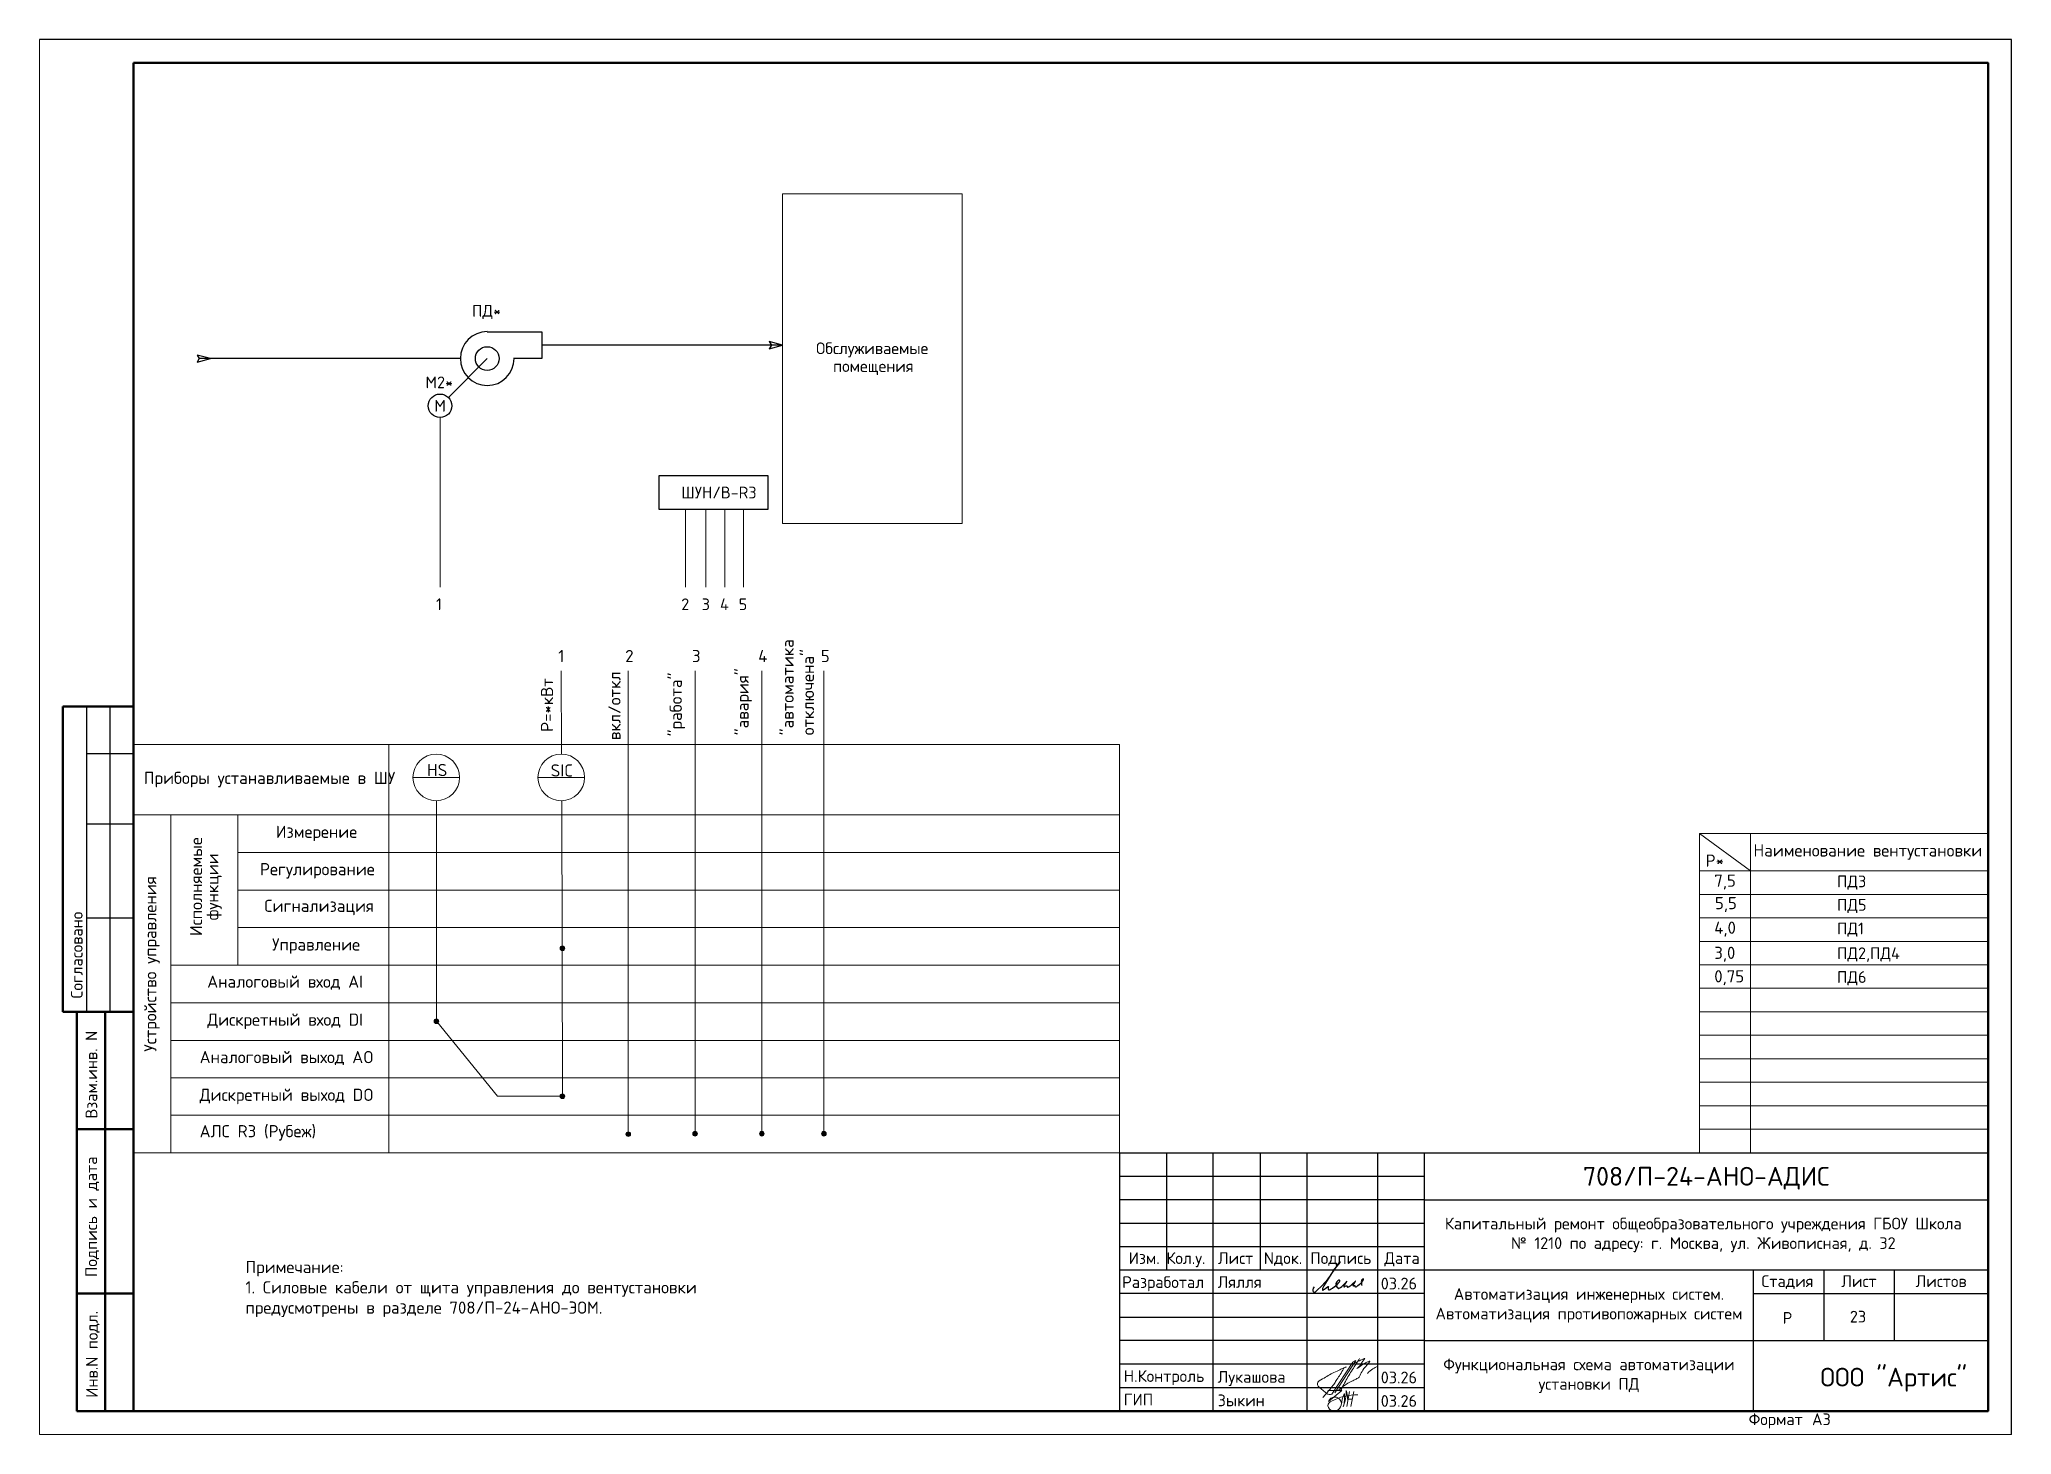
# Paper-space layout '1 (22)' of a CAD drawing. Header units: millimetres. Extents: x 6195 to 6615, y 883 to 1180.
# The model-space entities are those that its viewports show. They can reach past a viewport. Long polylines and large blocks are cut down to what shows.
import ezdxf
from ezdxf.enums import TextEntityAlignment as Align

# ---------------------------------------------------------------- set-up
doc = ezdxf.new("R2010")
doc.units = ezdxf.units.MM
for name, color, linetype in [('PDF _!Формат листа', 7, 'Continuous'), ('PDF _АК датчики ф.сх', 7, 'Continuous'), ('PDF _АК схема воздуховоды', 7, 'Continuous'), ('PDF _Текст', 7, 'Continuous'), ('PDF _ЭОМ_Текст', 7, 'Continuous'), ('Основная', 7, 'Continuous'), ('СОТ', 7, 'Continuous'), ('Штампы', 7, 'Continuous')]:
    doc.layers.add(name, color=color, linetype=linetype)
for name, color, linetype, lineweight in [('АР_текст', 250, 'Continuous', 40), ('Основная сплош', 7, 'Continuous', 30), ('Текст', 7, 'Continuous', 30)]:
    doc.layers.add(name, color=color, linetype=linetype, lineweight=lineweight)
doc.layers.add('ОФ_подписи', color=5, linetype='Continuous', lineweight=13, true_color=0x0000ff)
doc.layers.add('Подписи', color=5, linetype='Continuous', lineweight=18, true_color=0x0000ff)
doc.styles.add('ICOCPEUR', font='isocpeur.ttf', dxfattribs={"height": 250})
doc.styles.add('PDF ISOCPEUR', font='isocpeur.ttf')
doc.styles.add('RubezhCAD', font='isocpeur.ttf')
doc.styles.add('TIMES', font='times.ttf')
doc.styles.add('XREF1$0$Standard', font='isocpeur.ttf')

# ---------------------------------------------------------------- blocks, each defined once
blk = doc.blocks.new('П_Зыкин')
at = {"layer": 'ОФ_подписи', "color": 152, "ltscale": 100, "true_color": 0x0061c2, "transparency": 33554687}
for p, q in [((142, 249), (62, -174)), ((102, 37), (218, 37)), ((258, 249), (178, -174))]:
    blk.add_line(p, q, dxfattribs=at)
blk.add_lwpolyline([(-462, 273), (-74, 273), (-446, -30)], dxfattribs=at)
for centre, radius, start, end in [((-271, -94), 186, 314.2393, 159.9348), ((345, -1372), 1523, 88.8758, 117.8788), ((1109, -252), 1204, 158.7593, 174.231), ((-1024, 224), 1068, 337.8144, 2.8859), ((-849, 72), 852, 342.8308, 7.4815), ((-9, 182), 4.48, 8.9691, 155.6551), ((-643, 22), 732, 344.4555, 20.462), ((-318, -169), 151, 108.7568, 173.4251), ((-287, -115), 185, 191.5358, 322.3512)]:
    blk.add_arc(centre, radius, start, end, dxfattribs=at)
blk = doc.blocks.new('П_Лукашова')
at = {"layer": 'ОФ_подписи', "color": 152, "true_color": 0x0061c2}
for p, q in [((221, 339), (-221, -339)), ((286, 371), (-156, -307)), ((283, 370), (218, 338))]:
    blk.add_line(p, q, dxfattribs=at)
for points in [[(221, 301), (344, 360), (434, 401), (475, 416), (464, 395), (420, 336), (342, 232), (310, 203), (337, 221), (420, 283), (490, 322), (558, 352), (576, 358), (491, 240), (403, 113), (374, 49), (360, 20)], [(-221, -339), (-276, -344), (-368, -289), (-446, -221), (-505, -166), (-522, -116), (-412, -16), (-295, 56), (-173, 120), (-49, 179), (33, 216), (87, 237), (52, 221), (11, 167), (-59, 51), (-126, -52), (-177, -132), (-256, -231), (-409, -409)], [(360, 20), (294, -18), (203, -65), (91, -124), (-73, -248)], [(366, 415), (236, 213), (85, -37), (-50, -300)], [(530, 102), (646, 199), (748, 254)]]:
    blk.add_spline(points, degree=3, dxfattribs=at)
blk = doc.blocks.new('A$C11203D1A')
at = {"layer": 'Подписи', "lineweight": 25}
blk.add_lwpolyline([(0.24, 1.11), (0.09, 0.86), (0, 0.47), (0.01, 0.27), (0.06, 0.09), (0.17, 0.01), (0.33, 0), (0.53, 0.07), (0.73, 0.22), (0.94, 0.41), (1.81, 1.26), (2.64, 2.1), (3.19, 2.76), (3.8, 3.63), (4.42, 4.6), (5, 5.4), (5.39, 5.96), (5.72, 6.46), (5.82, 6.46), (5.73, 6.31), (4.71, 5.11), (3.82, 3.76), (2.71, 1.9), (2.36, 1.31), (2.15, 0.93), (2.05, 0.72), (2.04, 0.6), (2.04, 0.49), (2.07, 0.44), (2.13, 0.41), (2.22, 0.43), (2.34, 0.53), (2.48, 0.65), (2.83, 0.93), (3.1, 1.12), (3.23, 1.19), (3.28, 1.19), (3.29, 1.16), (3.26, 1.06), (3.23, 0.9), (3.22, 0.77), (3.24, 0.65), (3.26, 0.58), (3.34, 0.52), (3.42, 0.48), (3.54, 0.51), (3.66, 0.56), (3.92, 0.66), (4.17, 0.85), (4.57, 1.16), (4.82, 1.36), (5, 1.53), (5.18, 1.68), (5.48, 1.96), (5.64, 2.15), (5.74, 2.33), (5.75, 2.44), (5.75, 2.53), (5.69, 2.57), (5.6, 2.58), (5.49, 2.54), (5.33, 2.4), (5.12, 2.18), (4.99, 1.99), (4.9, 1.86), (4.85, 1.74), (4.87, 1.66), (4.92, 1.62), (5.03, 1.65), (5.11, 1.72), (5.21, 1.79), (5.24, 1.81), (5.28, 1.82), (5.31, 1.82), (5.32, 1.79), (5.26, 1.69), (5.19, 1.61), (5.11, 1.47), (5.03, 1.34), (4.98, 1.25), (4.97, 1.17), (4.97, 1.09), (5.01, 1.05), (5.05, 1.06), (5.1, 1.11), (5.14, 1.13), (5.2, 1.13), (5.23, 1.07), (5.27, 0.94), (5.32, 0.85), (5.35, 0.8), (5.43, 0.77), (5.52, 0.78), (5.61, 0.84), (5.88, 1), (6.13, 1.19), (6.42, 1.46), (6.68, 1.7), (6.94, 1.94), (7.06, 2.08), (7.22, 2.28), (7.23, 2.3), (7.23, 2.31), (7.2, 2.31), (7.18, 2.28), (7.15, 2.24), (6.76, 1.63), (6.67, 1.45), (6.59, 1.3), (6.56, 1.22), (6.56, 1.16), (6.57, 1.11), (6.6, 1.08), (6.65, 1.1), (6.7, 1.13), (6.79, 1.19), (6.88, 1.26), (6.99, 1.31), (7.07, 1.35), (7.18, 1.36), (7.23, 1.33), (7.27, 1.28), (7.28, 1.18), (7.28, 1.12), (7.3, 1.08), (7.34, 1.04), (7.38, 1.02), (7.45, 1.01), (7.52, 1.04), (7.6, 1.09), (7.73, 1.19), (7.93, 1.34), (8.13, 1.48), (8.36, 1.7), (8.65, 1.95), (8.78, 2.07), (8.9, 2.16), (8.98, 2.23), (9.03, 2.27), (9.04, 2.29), (9.02, 2.3), (8.99, 2.29), (8.97, 2.25), (8.92, 2.16), (8.7, 1.81), (8.57, 1.61), (8.52, 1.53), (8.51, 1.43), (8.53, 1.37), (8.56, 1.33), (8.6, 1.33), (8.66, 1.35), (8.72, 1.39), (8.76, 1.41), (8.86, 1.4), (8.93, 1.37), (8.94, 1.31), (8.96, 1.22), (8.98, 1.14), (9.02, 1.1), (9.08, 1.07), (9.17, 1.1), (9.24, 1.14), (9.33, 1.2), (9.56, 1.37), (9.86, 1.59), (10.18, 1.87), (10.41, 2.09), (10.57, 2.29), (10.72, 2.51), (10.76, 2.62), (10.77, 2.7), (10.75, 2.75), (10.68, 2.79), (10.58, 2.76), (10.5, 2.69), (10.38, 2.54), (10.32, 2.41), (10.31, 2.25), (10.32, 2.09), (10.33, 1.85), (10.35, 1.7), (10.37, 1.58), (10.4, 1.47), (10.47, 1.37)], dxfattribs=at)
blk = doc.blocks.new('Штамп')
at = {"layer": 'Основная'}
for p, q in [((-18500, 5000), (-12000, 5000)), ((-12000, 4500), (-18500, 4500)), ((-18500, 4000), (-12000, 4000)), ((-12000, 2500), (-18500, 2500)), ((-18500, 2000), (-12000, 2000)), ((-12000, 1500), (-18500, 1500)), ((-12000, 1000), (-18500, 1000)), ((-18500, 500), (-12000, 500))]:
    blk.add_line(p, q, dxfattribs=at)
at = {"layer": 'Основная сплош'}
for p, q in [((-18500, 5500), (0, 5500)), ((-18500, 5500), (-18500, 0)), ((-17500, 5500), (-17500, 3000)), ((-16500, 0), (-16500, 5500)), ((-15500, 5500), (-15500, 3000)), ((-14500, 0), (-14500, 5500)), ((-13000, 5500), (-13000, 0)), ((-12000, 0), (-12000, 5500)), ((-12000, 4500), (0, 4500)), ((-18500, 3500), (-12000, 3500)), ((0, 3000), (-18500, 3000)), ((-5000, 3000), (-5000, 0)), ((-3500, 3000), (-3500, 1500)), ((-2000, 3000), (-2000, 1500)), ((-5000, 2500), (0, 2500)), ((-12000, 1500), (0, 1500))]:
    blk.add_line(p, q, dxfattribs=at)
at = {"transparency": 33554687, "xscale": 100, "yscale": 100, "zscale": 100}
blk.add_blockref('A$C11203D1A', (-14379, 2533), dxfattribs=at)
at = {"layer": 'ОФ_подписи', "color": 5}
for name, p, xscale, yscale, zscale in [('П_Лукашова', (-13755, 700), 1.010226427429054, 1.010226427429054, 1.010226427429054), ('П_Зыкин', (-13706, 228), 0.7621923841183493, 0.7621923841183493, 0.7621923841183493)]:
    blk.add_blockref(name, p, dxfattribs=dict(at, xscale=xscale, yscale=yscale, zscale=zscale))
at = {"transparency": 33554687, "insert": (-8500, 2250), "char_height": 250, "width": 7000, "attachment_point": 5, "style": 'PDF ISOCPEUR'}
blk.add_mtext('Автоматизация инженерных систем. Автоматизация противопожарных систем', dxfattribs=at)
at = {"layer": 'АР_текст', "color": 7, "transparency": 33554687, "insert": (-2009, 668), "char_height": 400, "width": 7750, "attachment_point": 5, "style": 'RubezhCAD'}
blk.add_mtext('{\\C0;ООО "Артис"}', dxfattribs=at)
at = {"layer": 'Текст', "color": 0, "style": 'RubezhCAD'}
blk.add_text('708/П-24-АНО-АДИС', height=400, dxfattribs=at).set_placement((-6000, 4798), align=Align.CENTER)
at = {"layer": 'Текст', "linetype": 'Continuous', "style": 'RubezhCAD'}
for s, p in [('Изм.', (-18302, 3131)), ('Кол.у.', (-17500, 3131)), ('Лист', (-16402, 3131)), ('Nдок.', (-15424, 3131)), ('Подпись', (-14434, 3131)), ('Дата', (-12857, 3131))]:
    blk.add_text(s, height=250, dxfattribs=at).set_placement(p)
at = {"layer": 'Текст', "style": 'ICOCPEUR'}
for s, p in [('Разработал', (-18441, 2620)), ('Лялля', (-16408, 2622)), ('03.26', (-12934, 2590)), ('Н.Контроль', (-18407, 620)), ('Лукашова', (-16408, 602)), ('03.26', (-12934, 590)), ('ГИП', (-18407, 120)), ('Зыкин', (-16408, 102)), ('03.26', (-12934, 90))]:
    blk.add_text(s, height=250, dxfattribs=at).set_placement(p)
at = {"layer": 'Текст', "color": 7, "linetype": 'Continuous', "style": 'RubezhCAD'}
for s, p in [('Стадия', (-4273, 2640)), ('Лист', (-2750, 2640)), ('Листов', (-1000, 2640))]:
    blk.add_text(s, height=250, dxfattribs=at).set_placement(p, align=Align.CENTER)
at = {"layer": 'Текст', "color": 7, "style": 'RubezhCAD'}
blk.add_text('Р', height=250, dxfattribs=at).set_placement((-4273, 1857), align=Align.CENTER)
at = {"layer": 'Текст', "ltscale": 100, "insert": (-6063, 3750), "char_height": 250, "attachment_point": 5, "style": 'RubezhCAD'}
blk.add_mtext_dynamic_manual_height_columns('\\pi-3.125;Капитальный ремонт общеобразовательного учреждения ГБОУ Школа{\\H1.25x; }\\P№ 1210 по адресу: г. Москва, ул. Живописная, д. 32{\\H1.21604x; }\\P', width=11832.53, gutter_width=1250, heights=[1893], dxfattribs=at)
at = {"layer": 'Текст', "ltscale": 100, "style": 'RubezhCAD'}
blk.add_attdef('ЛИСТОВ', text='', height=250, dxfattribs=at).set_placement((-1000, 1857), align=Align.CENTER)
at = {"layer": 'Текст', "ltscale": 100, "style": 'TIMES'}
blk.add_attdef('НАЗВАНИЕ', text='', height=250, dxfattribs=at).set_placement((-8500, 750), align=Align.MIDDLE_CENTER)
blk = doc.blocks.new('*U8')
at = {"lineweight": 50}
for p, q in [((5, 155), (20, 155)), ((5, 155), (5, 90)), ((5, 90), (20, 90)), ((8, 5), (8, 90)), ((14, 5), (14, 90)), ((8, 65), (20, 65)), ((8, 30), (20, 30)), ((8, 5), (20, 5))]:
    blk.add_line(p, q, dxfattribs=at)
for p, q in [((10, 155), (10, 90)), ((15, 155), (15, 90)), ((10, 145), (20, 145)), ((10, 130), (20, 130)), ((10, 110), (20, 110))]:
    blk.add_line(p, q)
blk.add_lwpolyline([(0, 0), (420, 0), (420, 297), (0, 297)], close=True)
blk.add_lwpolyline([(20, 292), (415, 292), (415, 5), (20, 5)], close=True, dxfattribs=at)
at = {"style": 'XREF1$0$Standard'}
for s, p in [('Согласовано', (7.95, 102.07)), ('Взам.инв. N', (11.07, 76.61)), ('Подпись и дата', (11.04, 46.36)), ('Инв.N подл.', (11.17, 17.07))]:
    blk.add_text(s, height=2.5, rotation=90, dxfattribs=at).set_placement(p, align=Align.MIDDLE_CENTER)
blk.add_text('Формат', height=2.5, dxfattribs=at).set_placement((364.02, 2))
blk.add_text('А3', height=2.5, dxfattribs=at).set_placement((381.51, 2), align=Align.RIGHT)
for tag, p in [('СОГЛАСОВАНО_ДАТА2', (14.37, 145.56)), ('СОГЛАСОВАНО_ДАТА3', (19.37, 145.56)), ('СОГЛАСОВАНО_ФАМИЛИЯ2', (14.37, 110.56)), ('СОГЛАСОВАНО_ФАМИЛИЯ3', (19.37, 110.56)), ('СОГЛАСОВАНО_ДОЛЖНОСТЬ2', (14.37, 90.56)), ('СОГЛАСОВАНО_ДОЛЖНОСТЬ3', (19.37, 90.56))]:
    blk.add_attdef(tag, p, '', height=2.5, rotation=90, dxfattribs=at)
for tag, p in [('ВЗАМ_ИНВ_НОМЕР', (19.37, 77.5)), ('ИНВ_N_ПОДЛ', (19.37, 17.5))]:
    blk.add_attdef(tag, text='', height=2.5, rotation=90, dxfattribs=at).set_placement(p, align=Align.CENTER)
blk.add_attdef('ИНВ_ДАТА', text='', height=2.5, rotation=90, dxfattribs=at).set_placement((19.37, 63.83), align=Align.RIGHT)

msp = doc.modelspace()

# ---------------------------------------------------------------- hatches: boundary and pattern name
at = {"layer": 'PDF _!Формат листа', "transparency": 33554559}
msp.add_hatch(color=256, dxfattribs=at).paths.add_polyline_path([(801676, 56279.9), (801676, 56268), (801678.1, 56267.2), (801684.5, 56269.4), (801688.7, 56273.6), (801688.7, 56279.9)])

# ---------------------------------------------------------------- linework, layer by layer
at = {"layer": 'PDF _АК датчики ф.сх', "lineweight": 30}
msp.add_lwpolyline([(811214, 49485.2), (810386.4, 48655.5)], dxfattribs=at)
msp.add_lwpolyline([(814877.4, 47000.2), (817186.7, 47000.2), (817186.7, 46269.9), (814877.4, 46269.9)], close=True, dxfattribs=at)
msp.add_circle((810207.5, 48480.8), 250.8, dxfattribs=at)
at = {"layer": 'PDF _АК схема воздуховоды', "lineweight": 30}
for points in [[(811214, 50056.7), (812374, 50056.7), (812374, 49485.2), (811772.9, 49485.2)], [(817505, 49771), (812386.7, 49771)], [(810642.5, 49485.2), (805077.6, 49485.2)]]:
    msp.add_lwpolyline(points, dxfattribs=at)
for points in [[(805318.9, 49485.2), (805033.2, 49561.4), (805077.6, 49485.2), (805033.2, 49406.9)], [(817505, 49771), (817219.2, 49849.3), (817263.7, 49771), (817219.2, 49692.7)]]:
    msp.add_lwpolyline(points, close=True, dxfattribs=at)
msp.add_circle((811213, 49486.3), 253, dxfattribs=at)
msp.add_arc((811213, 49486.3), 572.6, 90, 0, dxfattribs=at)
at = {"layer": 'PDF _ЭОМ_Текст', "lineweight": 20}
for p, q in [((824676.5, 41268.7), (803676.3, 41268.7)), ((803676.3, 41268.7), (803676.3, 33375.4)), ((824676.5, 32579.5), (824676.5, 41268.7)), ((804474.3, 33375.4), (824676.5, 33375.4))]:
    msp.add_line(p, q, dxfattribs=at)
for points in [[(817505, 52990.5), (821325.7, 52990.5), (821325.7, 45977.8), (817505, 45977.8)], [(843176.8, 32578.8), (843176.8, 39375.7), (837029.8, 39375.7), (837029.8, 32578.8)]]:
    msp.add_lwpolyline(points, close=True, dxfattribs=at)
for points in [[(810208.6, 48230), (810208.6, 44620.9)], [(815434.2, 46269.9), (815434.2, 44620.9)], [(815870, 46269.9), (815870, 44620.9)], [(816271.1, 46269.9), (816271.1, 44620.9)], [(816670.1, 46269.9), (816670.1, 44620.9)], [(812795.8, 41065.5), (812791, 42835.1)], [(814216.6, 32974.1), (814217.7, 42835.1)], [(815639.1, 32983.6), (815640.1, 42835.1)], [(817061.5, 32983.6), (817062.6, 42835.1)], [(818382.4, 32983.6), (818383.4, 42835.1)], [(809120.6, 41268.7), (809120.6, 32579.5)], [(809632.8, 40568.1), (810623.5, 40568.1)], [(812295.7, 40568.1), (813286.3, 40568.1)], [(810132.4, 40074.9), (810132.4, 35377.8), (811432.1, 33781.8), (811431, 33782.9)], [(812815.4, 33782.9), (812798.4, 40072.9)], [(803676.3, 39770.1), (824676.5, 39770.1)], [(804474.3, 39770.1), (804474.3, 32579.5)], [(805901, 39770.1), (805901, 36569.6)], [(837029.8, 39375.7), (838115.7, 38579.8)], [(824676.5, 38974.2), (805901, 38974.2)], [(837029.8, 38579.8), (843176.8, 38579.8)], [(824676.5, 38169.8), (805901, 38169.8)], [(824676.5, 37373.9), (805901, 37373.9)], [(804474.3, 36569.6), (824676.5, 36569.6)], [(804474.3, 35773.7), (824676.5, 35773.7)], [(837029.8, 36079.9), (843176.8, 36079.9)], [(837029.8, 35578.2), (843176.8, 35578.2)], [(804474.3, 34967.2), (824676.5, 34967.2)], [(837029.8, 35078.7), (843176.8, 35078.7)], [(837029.8, 34579.1), (843176.8, 34579.1)], [(804474.3, 34171.3), (824676.5, 34171.3)], [(837029.8, 34079.6), (843176.8, 34079.6)], [(811431, 33782.9), (812815.4, 33782.9)], [(837029.8, 33577.9), (843176.8, 33577.9)], [(837029.8, 33078.4), (843176.8, 33078.4)], [(803676.3, 32579.5), (824676.5, 32579.5)]]:
    msp.add_lwpolyline(points, dxfattribs=at)
at = {"layer": 'PDF _ЭОМ_Текст', "color": 0, "lineweight": 20}
for points in [[(838115.7, 39375.7), (838115.7, 32578.8)], [(837029.8, 38078.1), (843176.8, 38078.1)], [(837029.8, 37578.6), (843176.8, 37578.6)], [(837029.8, 37079), (843176.8, 37079)], [(837029.8, 36579.4), (843176.8, 36579.4)]]:
    msp.add_lwpolyline(points, dxfattribs=at)
at = {"layer": 'PDF _ЭОМ_Текст', "lineweight": 20}
for centre, radius in [((810127.1, 40569.2), 496.4), ((812790, 40569.2), 496.4), ((812815.4, 36931.9), 49.7), ((810131.3, 35376.8), 49.7), ((812815.4, 33782.9), 49.7), ((814216.6, 32974.1), 49.7), ((815639.1, 32983.6), 49.7), ((817061.5, 32983.6), 49.7), ((818382.4, 32983.6), 49.7)]:
    msp.add_circle(centre, radius, dxfattribs=at)
at = {"layer": 'PDF _ЭОМ_Текст', "transparency": 33554559}
for points in [[(812778.3, 36964.7), (812858.8, 36958.4), (812774.1, 36958.4)], [(812786.8, 36971.1), (812852.4, 36964.7), (812778.3, 36964.7)], [(812852.4, 36964.7), (812778.3, 36964.7), (812858.8, 36958.4)], [(812793.1, 36975.3), (812846, 36971.1), (812786.8, 36971.1)], [(812846, 36971.1), (812786.8, 36971.1), (812852.4, 36964.7)], [(812801.6, 36979.5), (812837.6, 36975.3), (812793.1, 36975.3)], [(812837.6, 36975.3), (812793.1, 36975.3), (812846, 36971.1)], [(812812.2, 36981.6), (812829.1, 36979.5), (812801.6, 36979.5)], [(812829.1, 36979.5), (812801.6, 36979.5), (812837.6, 36975.3)], [(812820.6, 36981.6), (812812.2, 36981.6), (812829.1, 36979.5)], [(812767.7, 36941.4), (812867.2, 36930.8), (812765.6, 36930.8)], [(812867.2, 36930.8), (812765.6, 36930.8), (812865.1, 36922.4)], [(812765.6, 36930.8), (812865.1, 36922.4), (812767.7, 36922.4)], [(812769.8, 36949.9), (812865.1, 36941.4), (812767.7, 36941.4)], [(812865.1, 36941.4), (812767.7, 36941.4), (812867.2, 36930.8)], [(812865.1, 36922.4), (812767.7, 36922.4), (812863, 36913.9)], [(812767.7, 36922.4), (812863, 36913.9), (812769.8, 36913.9)], [(812774.1, 36958.4), (812863, 36949.9), (812769.8, 36949.9)], [(812863, 36949.9), (812769.8, 36949.9), (812865.1, 36941.4)], [(812863, 36913.9), (812769.8, 36913.9), (812858.8, 36905.4)], [(812769.8, 36913.9), (812858.8, 36905.4), (812774.1, 36905.4)], [(812858.8, 36958.4), (812774.1, 36958.4), (812863, 36949.9)], [(812858.8, 36905.4), (812774.1, 36905.4), (812852.4, 36897)], [(812774.1, 36905.4), (812852.4, 36897), (812778.3, 36897)], [(812852.4, 36897), (812778.3, 36897), (812846, 36890.6)], [(812778.3, 36897), (812846, 36890.6), (812786.8, 36890.6)], [(812846, 36890.6), (812786.8, 36890.6), (812837.6, 36886.4)], [(812786.8, 36890.6), (812837.6, 36886.4), (812793.1, 36886.4)], [(812837.6, 36886.4), (812793.1, 36886.4), (812829.1, 36882.2)], [(812793.1, 36886.4), (812829.1, 36882.2), (812801.6, 36882.2)], [(812829.1, 36882.2), (812801.6, 36882.2), (812820.6, 36882.2)], [(812801.6, 36882.2), (812820.6, 36882.2), (812812.2, 36882.2)], [(810085.8, 35392.7), (810181.1, 35384.2), (810081.6, 35384.2)], [(810181.1, 35384.2), (810081.6, 35384.2), (810181.1, 35375.7)], [(810081.6, 35384.2), (810181.1, 35375.7), (810081.6, 35375.7)], [(810181.1, 35375.7), (810081.6, 35375.7), (810181.1, 35365.1)], [(810081.6, 35375.7), (810181.1, 35365.1), (810081.6, 35365.1)], [(810181.1, 35365.1), (810081.6, 35365.1), (810179, 35356.7)], [(810081.6, 35365.1), (810179, 35356.7), (810085.8, 35356.7)], [(810090.1, 35401.1), (810179, 35392.7), (810085.8, 35392.7)], [(810179, 35392.7), (810085.8, 35392.7), (810181.1, 35384.2)], [(810179, 35356.7), (810085.8, 35356.7), (810174.7, 35348.2)], [(810085.8, 35356.7), (810174.7, 35348.2), (810090.1, 35348.2)], [(810094.3, 35407.5), (810174.7, 35401.1), (810090.1, 35401.1)], [(810174.7, 35401.1), (810090.1, 35401.1), (810179, 35392.7)], [(810174.7, 35348.2), (810090.1, 35348.2), (810168.4, 35341.9)], [(810090.1, 35348.2), (810168.4, 35341.9), (810094.3, 35341.9)], [(810100.6, 35413.8), (810168.4, 35407.5), (810094.3, 35407.5)], [(810168.4, 35407.5), (810094.3, 35407.5), (810174.7, 35401.1)], [(810168.4, 35341.9), (810094.3, 35341.9), (810162, 35335.5)], [(810094.3, 35341.9), (810162, 35335.5), (810100.6, 35335.5)], [(810109.1, 35420.2), (810162, 35413.8), (810100.6, 35413.8)], [(810162, 35413.8), (810100.6, 35413.8), (810168.4, 35407.5)], [(810162, 35335.5), (810100.6, 35335.5), (810153.6, 35329.2)], [(810100.6, 35335.5), (810153.6, 35329.2), (810109.1, 35329.2)], [(810117.6, 35422.3), (810153.6, 35420.2), (810109.1, 35420.2)], [(810153.6, 35420.2), (810109.1, 35420.2), (810162, 35413.8)], [(810153.6, 35329.2), (810109.1, 35329.2), (810145.1, 35327)], [(810109.1, 35329.2), (810145.1, 35327), (810117.6, 35327)], [(810128.2, 35424.4), (810145.1, 35422.3), (810117.6, 35422.3)], [(810145.1, 35422.3), (810117.6, 35422.3), (810153.6, 35420.2)], [(810145.1, 35327), (810117.6, 35327), (810136.6, 35324.9)], [(810117.6, 35327), (810136.6, 35324.9), (810128.2, 35324.9)], [(810136.6, 35424.4), (810128.2, 35424.4), (810145.1, 35422.3)], [(812767.7, 33792.4), (812865.1, 33781.8), (812765.6, 33781.8)], [(812865.1, 33781.8), (812765.6, 33781.8), (812865.1, 33773.4)], [(812765.6, 33781.8), (812865.1, 33773.4), (812767.7, 33773.4)], [(812769.8, 33800.9), (812865.1, 33792.4), (812767.7, 33792.4)], [(812865.1, 33792.4), (812767.7, 33792.4), (812865.1, 33781.8)], [(812865.1, 33773.4), (812767.7, 33773.4), (812863, 33764.9)], [(812767.7, 33773.4), (812863, 33764.9), (812769.8, 33764.9)], [(812774.1, 33809.3), (812863, 33800.9), (812769.8, 33800.9)], [(812863, 33800.9), (812769.8, 33800.9), (812865.1, 33792.4)], [(812863, 33764.9), (812769.8, 33764.9), (812858.8, 33756.4)], [(812769.8, 33764.9), (812858.8, 33756.4), (812774.1, 33756.4)], [(812778.3, 33815.7), (812858.8, 33809.3), (812774.1, 33809.3)], [(812858.8, 33809.3), (812774.1, 33809.3), (812863, 33800.9)], [(812858.8, 33756.4), (812774.1, 33756.4), (812852.4, 33748)], [(812774.1, 33756.4), (812852.4, 33748), (812778.3, 33748)], [(812786.8, 33822), (812852.4, 33815.7), (812778.3, 33815.7)], [(812852.4, 33815.7), (812778.3, 33815.7), (812858.8, 33809.3)], [(812852.4, 33748), (812778.3, 33748), (812846, 33741.6)], [(812778.3, 33748), (812846, 33741.6), (812786.8, 33741.6)], [(812793.1, 33826.3), (812846, 33822), (812786.8, 33822)], [(812846, 33822), (812786.8, 33822), (812852.4, 33815.7)], [(812846, 33741.6), (812786.8, 33741.6), (812837.6, 33737.4)], [(812786.8, 33741.6), (812837.6, 33737.4), (812793.1, 33737.4)], [(812801.6, 33830.5), (812837.6, 33826.3), (812793.1, 33826.3)], [(812837.6, 33826.3), (812793.1, 33826.3), (812846, 33822)], [(812837.6, 33737.4), (812793.1, 33737.4), (812829.1, 33733.1)], [(812793.1, 33737.4), (812829.1, 33733.1), (812801.6, 33733.1)], [(812812.2, 33832.6), (812829.1, 33830.5), (812801.6, 33830.5)], [(812829.1, 33830.5), (812801.6, 33830.5), (812837.6, 33826.3)], [(812829.1, 33733.1), (812801.6, 33733.1), (812820.6, 33733.1)], [(812801.6, 33733.1), (812820.6, 33733.1), (812812.2, 33733.1)], [(812820.6, 33832.6), (812812.2, 33832.6), (812829.1, 33830.5)], [(814169, 32981.5), (814266.4, 32973), (814166.9, 32973)], [(814266.4, 32973), (814166.9, 32973), (814266.4, 32962.4)], [(814166.9, 32973), (814266.4, 32962.4), (814169, 32962.4)], [(814171.1, 32990), (814266.4, 32981.5), (814169, 32981.5)], [(814266.4, 32981.5), (814169, 32981.5), (814266.4, 32973)], [(814266.4, 32962.4), (814169, 32962.4), (814264.2, 32954)], [(814169, 32962.4), (814264.2, 32954), (814171.1, 32954)], [(814175.3, 32998.4), (814264.2, 32990), (814171.1, 32990)], [(814264.2, 32990), (814171.1, 32990), (814266.4, 32981.5)], [(814264.2, 32954), (814171.1, 32954), (814260, 32945.5)], [(814171.1, 32954), (814260, 32945.5), (814175.3, 32945.5)], [(814179.6, 33006.9), (814260, 32998.4), (814175.3, 32998.4)], [(814260, 32998.4), (814175.3, 32998.4), (814264.2, 32990)], [(814260, 32945.5), (814175.3, 32945.5), (814253.7, 32939.2)], [(814175.3, 32945.5), (814253.7, 32939.2), (814179.6, 32939.2)], [(814188, 33011.1), (814253.7, 33006.9), (814179.6, 33006.9)], [(814253.7, 33006.9), (814179.6, 33006.9), (814260, 32998.4)], [(814253.7, 32939.2), (814179.6, 32939.2), (814247.3, 32932.8)], [(814179.6, 32939.2), (814247.3, 32932.8), (814188, 32932.8)], [(814194.4, 33017.5), (814247.3, 33011.1), (814188, 33011.1)], [(814247.3, 33011.1), (814188, 33011.1), (814253.7, 33006.9)], [(814247.3, 32932.8), (814188, 32932.8), (814238.8, 32926.5)], [(814188, 32932.8), (814238.8, 32926.5), (814194.4, 32926.5)], [(814202.9, 33019.6), (814238.8, 33017.5), (814194.4, 33017.5)], [(814238.8, 33017.5), (814194.4, 33017.5), (814247.3, 33011.1)], [(814238.8, 32926.5), (814194.4, 32926.5), (814230.4, 32924.3)], [(814194.4, 32926.5), (814230.4, 32924.3), (814202.9, 32924.3)], [(814213.4, 33021.7), (814230.4, 33019.6), (814202.9, 33019.6)], [(814230.4, 33019.6), (814202.9, 33019.6), (814238.8, 33017.5)], [(814230.4, 32924.3), (814202.9, 32924.3), (814221.9, 32922.2)], [(814202.9, 32924.3), (814221.9, 32922.2), (814213.4, 32922.2)], [(814221.9, 33021.7), (814213.4, 33021.7), (814230.4, 33019.6)], [(815591.4, 32991), (815690.9, 32982.5), (815589.3, 32982.5)], [(815690.9, 32982.5), (815589.3, 32982.5), (815688.8, 32971.9)], [(815589.3, 32982.5), (815688.8, 32971.9), (815591.4, 32971.9)], [(815593.6, 32999.5), (815688.8, 32991), (815591.4, 32991)], [(815688.8, 32991), (815591.4, 32991), (815690.9, 32982.5)], [(815688.8, 32971.9), (815591.4, 32971.9), (815686.7, 32963.5)], [(815591.4, 32971.9), (815686.7, 32963.5), (815593.6, 32963.5)], [(815597.8, 33007.9), (815686.7, 32999.5), (815593.6, 32999.5)], [(815686.7, 32999.5), (815593.6, 32999.5), (815688.8, 32991)], [(815686.7, 32963.5), (815593.6, 32963.5), (815682.5, 32955)], [(815593.6, 32963.5), (815682.5, 32955), (815597.8, 32955)], [(815604.1, 33014.3), (815682.5, 33007.9), (815597.8, 33007.9)], [(815682.5, 33007.9), (815597.8, 33007.9), (815686.7, 32999.5)], [(815682.5, 32955), (815597.8, 32955), (815678.2, 32948.7)], [(815597.8, 32955), (815678.2, 32948.7), (815604.1, 32948.7)], [(815610.5, 33020.6), (815678.2, 33014.3), (815604.1, 33014.3)], [(815678.2, 33014.3), (815604.1, 33014.3), (815682.5, 33007.9)], [(815678.2, 32948.7), (815604.1, 32948.7), (815669.8, 32942.3)], [(815604.1, 32948.7), (815669.8, 32942.3), (815610.5, 32942.3)], [(815619, 33027), (815669.8, 33020.6), (815610.5, 33020.6)], [(815669.8, 33020.6), (815610.5, 33020.6), (815678.2, 33014.3)], [(815669.8, 32942.3), (815610.5, 32942.3), (815663.4, 32936)], [(815610.5, 32942.3), (815663.4, 32936), (815619, 32936)], [(815627.4, 33029.1), (815663.4, 33027), (815619, 33027)], [(815663.4, 33027), (815619, 33027), (815669.8, 33020.6)], [(815663.4, 32936), (815619, 32936), (815654.9, 32933.8)], [(815619, 32936), (815654.9, 32933.8), (815627.4, 32933.8)], [(815635.9, 33031.2), (815654.9, 33029.1), (815627.4, 33029.1)], [(815654.9, 33029.1), (815627.4, 33029.1), (815663.4, 33027)], [(815654.9, 32933.8), (815627.4, 32933.8), (815644.4, 32931.7)], [(815627.4, 32933.8), (815644.4, 32931.7), (815635.9, 32931.7)], [(815644.4, 33031.2), (815635.9, 33031.2), (815654.9, 33029.1)], [(817016, 32999.5), (817113.4, 32991), (817013.9, 32991)], [(817113.4, 32991), (817013.9, 32991), (817113.4, 32982.5)], [(817013.9, 32991), (817113.4, 32982.5), (817013.9, 32982.5)], [(817113.4, 32982.5), (817013.9, 32982.5), (817113.4, 32971.9)], [(817013.9, 32982.5), (817113.4, 32971.9), (817013.9, 32971.9)], [(817113.4, 32971.9), (817013.9, 32971.9), (817109.1, 32963.5)], [(817013.9, 32971.9), (817109.1, 32963.5), (817016, 32963.5)], [(817020.2, 33007.9), (817109.1, 32999.5), (817016, 32999.5)], [(817109.1, 32999.5), (817016, 32999.5), (817113.4, 32991)], [(817109.1, 32963.5), (817016, 32963.5), (817104.9, 32955)], [(817016, 32963.5), (817104.9, 32955), (817020.2, 32955)], [(817026.6, 33014.3), (817104.9, 33007.9), (817020.2, 33007.9)], [(817104.9, 33007.9), (817020.2, 33007.9), (817109.1, 32999.5)], [(817104.9, 32955), (817020.2, 32955), (817100.7, 32948.7)], [(817020.2, 32955), (817100.7, 32948.7), (817026.6, 32948.7)], [(817032.9, 33020.6), (817100.7, 33014.3), (817026.6, 33014.3)], [(817100.7, 33014.3), (817026.6, 33014.3), (817104.9, 33007.9)], [(817100.7, 32948.7), (817026.6, 32948.7), (817094.3, 32942.3)], [(817026.6, 32948.7), (817094.3, 32942.3), (817032.9, 32942.3)], [(817041.4, 33027), (817094.3, 33020.6), (817032.9, 33020.6)], [(817094.3, 33020.6), (817032.9, 33020.6), (817100.7, 33014.3)], [(817094.3, 32942.3), (817032.9, 32942.3), (817085.9, 32936)], [(817032.9, 32942.3), (817085.9, 32936), (817041.4, 32936)], [(817049.9, 33029.1), (817085.9, 33027), (817041.4, 33027)], [(817085.9, 33027), (817041.4, 33027), (817094.3, 33020.6)], [(817085.9, 32936), (817041.4, 32936), (817077.4, 32933.8)], [(817041.4, 32936), (817077.4, 32933.8), (817049.9, 32933.8)], [(817058.3, 33031.2), (817077.4, 33029.1), (817049.9, 33029.1)], [(817077.4, 33029.1), (817049.9, 33029.1), (817085.9, 33027)], [(817077.4, 32933.8), (817049.9, 32933.8), (817066.8, 32931.7)], [(817049.9, 32933.8), (817066.8, 32931.7), (817058.3, 32931.7)], [(817066.8, 33031.2), (817058.3, 33031.2), (817077.4, 33029.1)], [(818334.8, 32991), (818434.2, 32982.5), (818332.6, 32982.5)], [(818434.2, 32982.5), (818332.6, 32982.5), (818432.1, 32971.9)], [(818332.6, 32982.5), (818432.1, 32971.9), (818334.8, 32971.9)], [(818336.9, 32999.5), (818432.1, 32991), (818334.8, 32991)], [(818432.1, 32991), (818334.8, 32991), (818434.2, 32982.5)], [(818432.1, 32971.9), (818334.8, 32971.9), (818430, 32963.5)], [(818334.8, 32971.9), (818430, 32963.5), (818336.9, 32963.5)], [(818341.1, 33007.9), (818430, 32999.5), (818336.9, 32999.5)], [(818430, 32999.5), (818336.9, 32999.5), (818432.1, 32991)], [(818430, 32963.5), (818336.9, 32963.5), (818425.8, 32955)], [(818336.9, 32963.5), (818425.8, 32955), (818341.1, 32955)], [(818347.5, 33014.3), (818425.8, 33007.9), (818341.1, 33007.9)], [(818425.8, 33007.9), (818341.1, 33007.9), (818430, 32999.5)], [(818425.8, 32955), (818341.1, 32955), (818421.5, 32948.7)], [(818341.1, 32955), (818421.5, 32948.7), (818347.5, 32948.7)], [(818353.8, 33020.6), (818421.5, 33014.3), (818347.5, 33014.3)], [(818421.5, 33014.3), (818347.5, 33014.3), (818425.8, 33007.9)], [(818421.5, 32948.7), (818347.5, 32948.7), (818413.1, 32942.3)], [(818347.5, 32948.7), (818413.1, 32942.3), (818353.8, 32942.3)], [(818362.3, 33027), (818413.1, 33020.6), (818353.8, 33020.6)], [(818413.1, 33020.6), (818353.8, 33020.6), (818421.5, 33014.3)], [(818413.1, 32942.3), (818353.8, 32942.3), (818406.7, 32936)], [(818353.8, 32942.3), (818406.7, 32936), (818362.3, 32936)], [(818370.7, 33029.1), (818406.7, 33027), (818362.3, 33027)], [(818406.7, 33027), (818362.3, 33027), (818413.1, 33020.6)], [(818406.7, 32936), (818362.3, 32936), (818398.3, 32933.8)], [(818362.3, 32936), (818398.3, 32933.8), (818370.7, 32933.8)], [(818379.2, 33031.2), (818398.3, 33029.1), (818370.7, 33029.1)], [(818398.3, 33029.1), (818370.7, 33029.1), (818406.7, 33027)], [(818398.3, 32933.8), (818370.7, 32933.8), (818387.7, 32931.7)], [(818370.7, 32933.8), (818387.7, 32931.7), (818379.2, 32931.7)], [(818387.7, 33031.2), (818379.2, 33031.2), (818398.3, 33029.1)]]:
    msp.add_solid(points, dxfattribs=at)

# ---------------------------------------------------------------- block references
at = {"layer": 'СОТ'}
msp.add_blockref('Штамп', (843176.3, 27079.5), dxfattribs=at)
at = {"layer": 'Штампы', "color": 7, "transparency": 33554687, "xscale": 100, "yscale": 100, "zscale": 100}
msp.add_blockref('*U8', (801676.3, 26579.5), dxfattribs=at)

# ---------------------------------------------------------------- texts
at = {"layer": 'PDF _Текст', "attachment_point": 7, "style": 'PDF ISOCPEUR'}
for s, insert, char_height in [('ПД*', (810890.2, 50326.3), 250.13), ('Обслуживаемые', (818216.2, 49511.7), 250.132), ('помещения', (818578.2, 49132.4), 250.13), ('М2*', (809897.4, 48854.4), 250.13), ('М', (810085.8, 48354.9), 250.1), ('ШУН/В-R3', (815345.2, 46509.1), 250.13), ('1', (810121.8, 44132), 250.1), ('2', (815345.3, 44129.9), 250.1), ('3', (815781.1, 44129.9), 250.1), ('4', (816169.5, 44129.9), 250.1), ('5', (816568.5, 44129.9), 250.1), ('1', (812725.4, 43023.5), 259.2), ('2', (814152.1, 43023.5), 259.2), ('3', (815574.5, 43023.5), 259.2), ('4', (816984.3, 43023.5), 259.2), ('5', (818317.8, 43023.5), 259.2), ('HS', (809933.4, 40596.6), 259.2), ('SIC', (812564.5, 40588.1), 259.2), ('Приборы устанавливаемые в ШУ', (803898.6, 40358.5), 259.196), ('Измерение', (806711.7, 39211.2), 259.2), ('Наименование вентустановки', (838179.1, 38814.7), 259.196), ('Регулирование', (806373.1, 38415.3), 259.196), ('P*', (837161, 38668.7), 259.2), ('Сигнализация', (806466.2, 37635.2), 259.196), ('Управление', (806631.3, 36813), 259.2), ('Аналоговый вход AI', (805249.1, 36051), 259.196), ('Дискретный вход DI', (805249.1, 35212.7), 259.196), ('Аналоговый выход AO', (805088.2, 34444.4), 259.196), ('Дискретный выход DO', (805088.2, 33612.5), 259.196), ('АЛС R3 (Рубеж)', (805088.2, 32837.5), 259.196), ('Примечание:\\P1. Силовые кабели от щита управления до вентустановки \\Pпредусмотрены в разделе 708/П-24-АНО-ЭОМ.', (806063.8, 29081.5), 259.196)]:
    msp.add_mtext(s, dxfattribs=dict(at, insert=insert, char_height=char_height))
at = {"layer": 'PDF _Текст', "attachment_point": 7, "rotation": 90, "style": 'PDF ISOCPEUR'}
for s, insert, char_height in [('"автоматика\\Pотключена"', (818171.9, 41465.6), 259.196), ('"авария"', (816851, 41465.6), 259.2), ('P=*кВт', (812615.5, 41539.7), 259.2), ('вкл/откл', (814052.7, 41361.9), 259.2), ('"работа"', (815428.6, 41442.3), 259.2), ('Исполняемые', (805141.3, 37191.9), 259.196), ('функции', (805558.3, 37526.3), 259.2), ('Устройство управления', (804237.4, 34730.1), 259.196)]:
    msp.add_mtext(s, dxfattribs=dict(at, insert=insert, char_height=char_height))
at = {"layer": 'PDF _Текст', "color": 0, "attachment_point": 7, "style": 'PDF ISOCPEUR'}
for s, insert, char_height in [('7,5', (837345.2, 38181), 259.2), ('ПД3', (839959.4, 38178.4), 250.13), ('5,5', (837360.2, 37703.4), 259.2), ('ПД5', (839959.4, 37678.9), 250.13), ('4,0', (837345.2, 37179.8), 259.2), ('ПД1', (839959.4, 37177.2), 250.13), ('3,0', (837345.2, 36644.8), 259.2), ('0,75', (837345.2, 36145.2), 259.2)]:
    msp.add_mtext(s, dxfattribs=dict(at, insert=insert, char_height=char_height))
at = {"layer": 'PDF _Текст', "color": 0, "char_height": 250.13, "attachment_point": 7, "style": 'PDF ISOCPEUR'}
for s, insert, width in [('ПД2,ПД4', (839959.4, 36642.2), 506.43), ('ПД6', (839959.4, 36142.6), 458.878)]:
    msp.add_mtext(s, dxfattribs=dict(at, insert=insert, width=width))
at = {"layer": 'СОТ', "char_height": 250, "width": 7000, "attachment_point": 5, "style": 'ICOCPEUR'}
for s, insert in [('{\\C0;23}', (840406.3, 29089.3)), ('Функциональная схема автоматизации установки ПД', (834676.3, 27831.2))]:
    msp.add_mtext(s, dxfattribs=dict(at, insert=insert))

psp = doc.layouts.new('1 (22)')

# ---------------------------------------------------------------- viewports
at = {"layer": 'Defpoints'}
psp.add_viewport(center=(6405.4, 1031.78), size=(420, 297), view_center_point=(822676.33, 41429.52), view_height=29700, dxfattribs=at)

doc.saveas('drawing.dxf')
